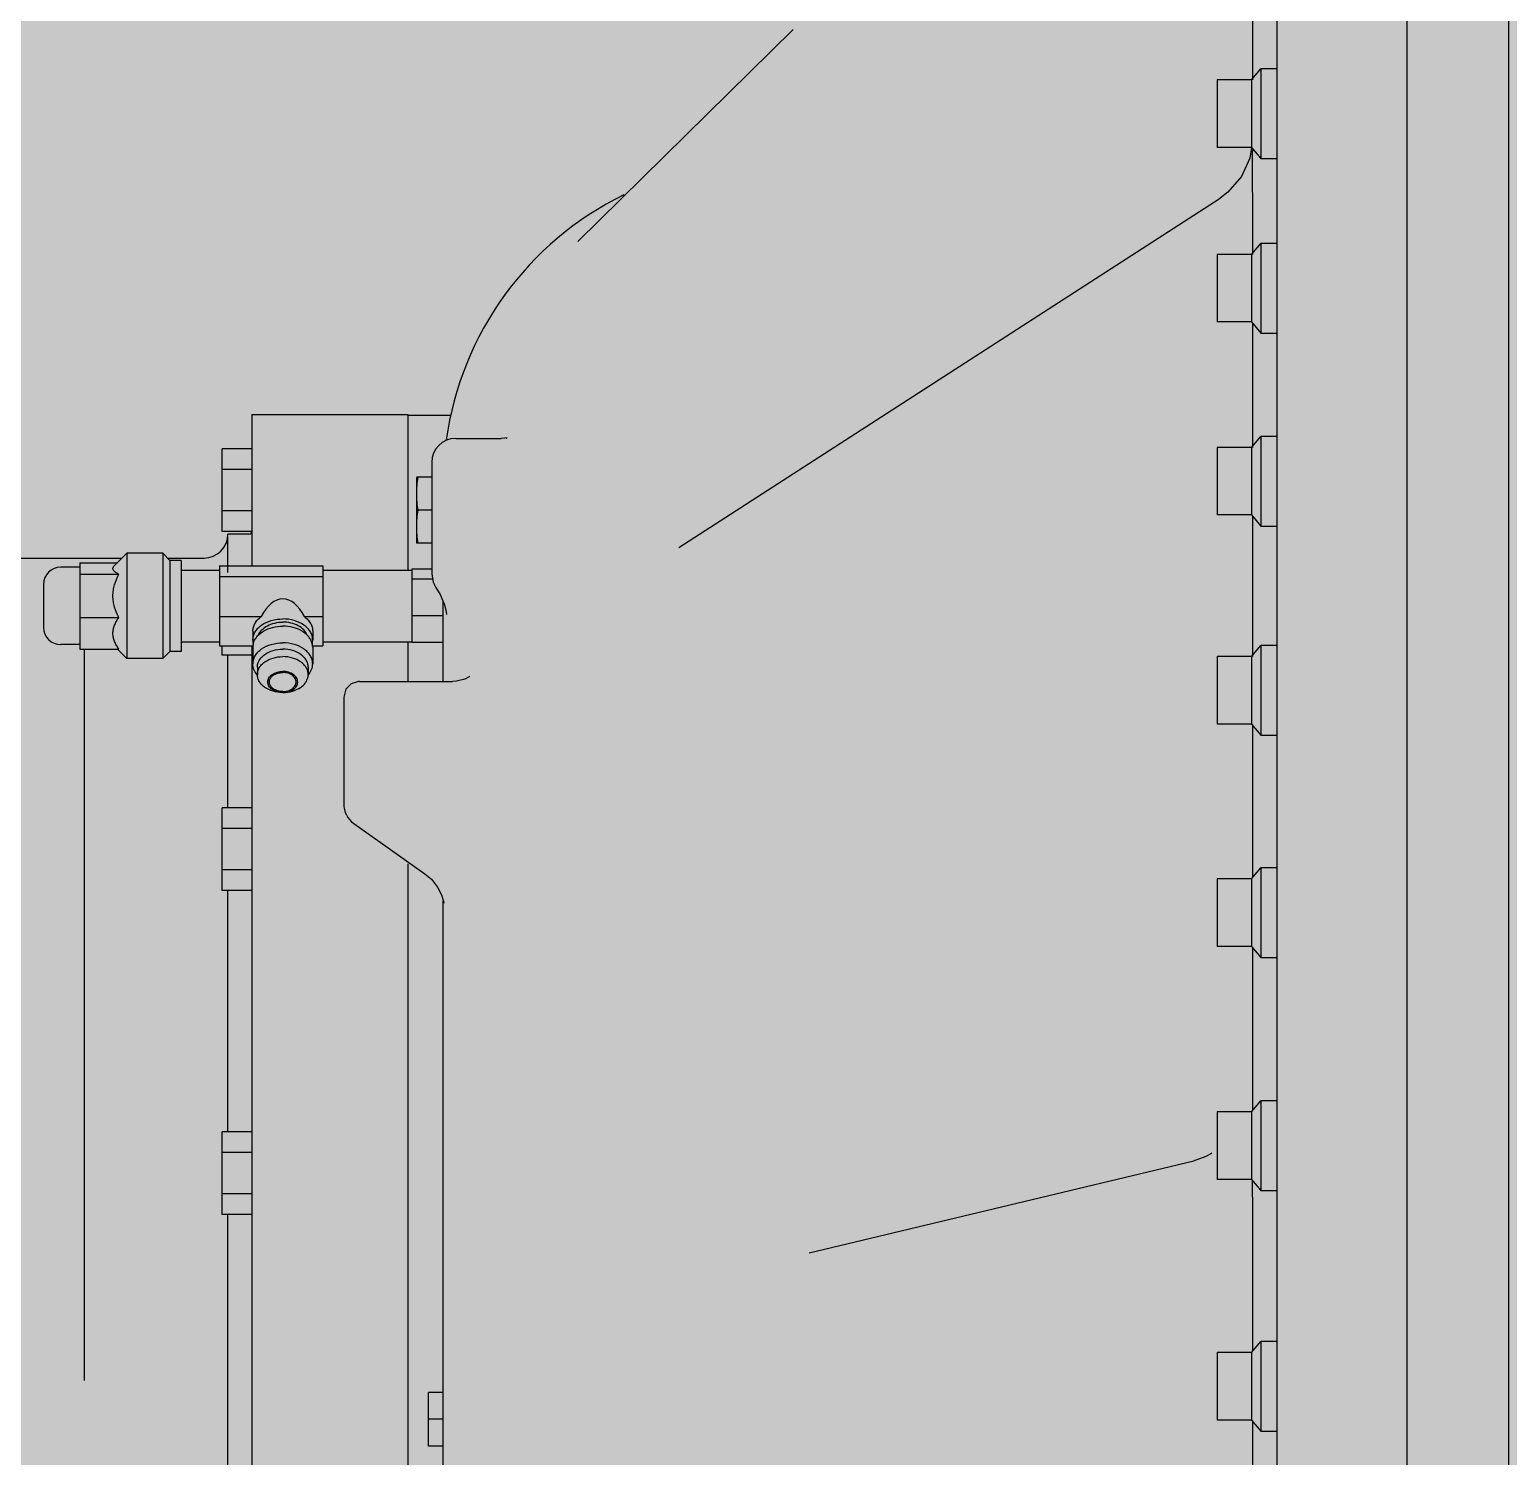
# Model space of a CAD drawing. Extents: x -18489 to 195597, y -1599 to 112111.
# Drawn here: x -14585.03 to -14545.82, y 2106.97 to 2144.81 of the extents above; entities that cross this region are included whole.
import ezdxf

# ---------------------------------------------------------------- set-up
doc = ezdxf.new("R2010")
doc.units = 0
doc.header["$LTSCALE"] = 100
for name, color, linetype in [('188K-SM-03-F10-MECH-EQ-Y2257103$0$0 Xref', 8, 'Continuous'), ('188K-SM-03-F10-MECH-EQ-Y2257103$0$M-EQU-FOUNDATION', 8, 'Continuous'), ('188K-SM-03-F10-MECH-EQ-Y2257103$0$Micron CUP L10 HVAC EQU$0$M-MECH-EQU', 136, 'Continuous'), ('188K-SM-03-F10-MECH-EQ-Y2257103$0$Micron CUP L10 HVAC EQU$0$M-PHASE1 AREA', 252, 'Continuous')]:
    doc.layers.add(name, color=color, linetype=linetype)

# ---------------------------------------------------------------- blocks, each defined once
blk = doc.blocks.new('188K-SM-03-F10-MECH-EQ-Y2257103$0$Micron CUP L10 HVAC EQU$0$A$C0c53ceb0')
at = {"layer": '188K-SM-03-F10-MECH-EQ-Y2257103$0$Micron CUP L10 HVAC EQU$0$M-PHASE1 AREA'}
for p, q in [((15946.39442, 13278.08583), (15946.39442, 10033.4986)), ((15973.29009, 12476.66037), (15973.29009, 11155.90123)), ((15911.88678, 12422.36767), (15911.88678, 11210.79399)), ((15905.54346, 12260.53295), (15905.54346, 12283.02109)), ((15726.56801, 12217.66186), (15783.65632, 12273.88287)), ((15905.16286, 12260.53295), (15907.67481, 12263.48894)), ((15911.88678, 12263.48894), (15907.67481, 12263.48894)), ((15907.67481, 12263.48894), (15907.67481, 12239.68881)), ((15905.16286, 12260.53295), (15896.02848, 12260.53295)), ((15896.02848, 12260.53295), (15896.02848, 12242.6448)), ((15905.16286, 12260.53295), (15905.16286, 12242.6448)), ((15905.16286, 12242.6448), (15896.02848, 12242.6448)), ((15905.17437, 12242.64314), (15904.76798, 12239.82558)), ((15905.16286, 12242.6448), (15907.67481, 12239.68881)), ((15905.39926, 12238.28299), (15905.45458, 12241.11325)), ((15905.45458, 12241.11325), (15905.49505, 12242.25388)), ((15904.76798, 12239.82558), (15902.50293, 12234.8842)), ((15907.67481, 12239.68881), (15911.88678, 12239.68881)), ((15902.50293, 12234.8842), (15898.92978, 12230.78172)), ((15905.54346, 12227.50291), (15905.39926, 12233.95753)), ((15898.92978, 12230.78172), (15896.83988, 12229.21854)), ((15753.34906, 12136.52262), (15896.83938, 12229.21822)), ((15905.54346, 12214.23758), (15905.54346, 12227.5136)), ((15726.57508, 12217.66882), (15726.56801, 12217.66186)), ((15905.16286, 12214.23758), (15896.02848, 12214.23758)), ((15896.02848, 12214.23758), (15896.02848, 12196.34943)), ((15905.16286, 12214.23758), (15907.67481, 12217.19357)), ((15905.16286, 12214.23758), (15905.16286, 12196.34943)), ((15911.88678, 12217.19357), (15907.67481, 12217.19357)), ((15907.67481, 12217.19357), (15907.67481, 12193.39344)), ((15905.16286, 12196.34943), (15896.02848, 12196.34943)), ((15905.16286, 12196.34943), (15907.67481, 12193.39344)), ((15905.54346, 12163.05328), (15905.54346, 12195.90155)), ((15907.67481, 12193.39344), (15911.88678, 12193.39344)), ((15640.13905, 12171.80662), (15681.49748, 12171.80662)), ((15640.13905, 12171.80662), (15640.13905, 12131.67266)), ((15681.49748, 12171.80662), (15681.49748, 12130.57506)), ((15692.89943, 12171.55289), (15681.49748, 12171.55289)), ((15640.13905, 12162.74869), (15632.22259, 12162.74869)), ((15632.22259, 12140.77479), (15632.22259, 12162.74869)), ((15694.18411, 12165.4633), (15706.25611, 12165.4633)), ((15707.24396, 12165.52199), (15706.25607, 12165.46337)), ((15707.86856, 12165.64231), (15707.24396, 12165.52199)), ((15707.55221, 12165.50278), (15707.86856, 12165.64231)), ((15905.16286, 12163.05328), (15896.02848, 12163.05328)), ((15896.02848, 12163.05328), (15896.02848, 12145.16512)), ((15905.16286, 12163.05328), (15907.67481, 12166.00926)), ((15905.16286, 12163.05328), (15905.16286, 12145.16512)), ((15911.88678, 12166.00926), (15907.67481, 12166.00926)), ((15907.67481, 12166.00926), (15907.67481, 12142.20913)), ((15687.84079, 12159.11839), (15687.84079, 12129.53085)), ((15640.13905, 12157.25521), (15632.22259, 12157.25521)), ((15687.84079, 12155.15541), (15683.85719, 12155.15541)), ((15683.85719, 12137.71129), (15683.85719, 12155.15541)), ((15640.13905, 12146.26826), (15632.22259, 12146.26826)), ((15687.84079, 12146.43335), (15684.21874, 12146.43335)), ((15905.16286, 12145.16512), (15896.02848, 12145.16512)), ((15905.16286, 12145.16512), (15907.67481, 12142.20913)), ((15905.54346, 12107.62379), (15905.54346, 12144.71724)), ((15640.13905, 12140.77479), (15632.22259, 12140.77479)), ((15639.37785, 12140.09003), (15633.79573, 12140.09003)), ((15633.79573, 12129.94105), (15633.79573, 12140.09003)), ((15907.67481, 12142.20913), (15911.88678, 12142.20913)), ((15687.84079, 12137.71129), (15683.85719, 12137.71129)), ((15489.67555, 12133.74672), (15605.70752, 12133.74672)), ((15594.54328, 12131.33626), (15589.46862, 12131.33626)), ((15594.54328, 12132.52166), (15604.48247, 12132.52166)), ((15594.54328, 12132.52166), (15594.54328, 12109.5985)), ((15606.97618, 12135.01538), (15603.65956, 12131.69876)), ((15616.49116, 12135.01538), (15606.97618, 12135.01538)), ((15606.97618, 12135.01538), (15606.97618, 12107.10478)), ((15618.39415, 12133.11238), (15616.49116, 12135.01538)), ((15616.49116, 12135.01538), (15616.49116, 12107.10478)), ((15617.75982, 12133.74672), (15627.45241, 12133.74672)), ((15621.43895, 12133.11238), (15618.39415, 12133.11238)), ((15618.39415, 12133.11238), (15618.39415, 12109.00778)), ((15621.43895, 12133.11238), (15621.43895, 12109.00778)), ((15631.58825, 12131.67266), (15658.99139, 12131.67266)), ((15631.58825, 12131.67266), (15631.58825, 12110.4475)), ((15658.99139, 12131.67266), (15658.99139, 12110.4475)), ((15594.54328, 12129.45054), (15604.88679, 12129.45054)), ((15621.43895, 12130.57506), (15631.58825, 12130.57506)), ((15631.58825, 12128.82903), (15658.99139, 12128.82903)), ((15658.99139, 12130.57506), (15682.56315, 12130.57506)), ((15687.84079, 12130.79535), (15682.56315, 12130.79535)), ((15682.56315, 12130.79535), (15682.56315, 12111.32481)), ((15688.0803, 12128.18679), (15682.56315, 12128.18679)), ((15687.84079, 12129.52817), (15688.23282, 12127.33259)), ((15584.90144, 12126.76907), (15584.90144, 12115.3511)), ((15688.23282, 12127.33259), (15688.94873, 12125.94621)), ((15688.94894, 12125.94583), (15690.08568, 12124.04342)), ((15690.08568, 12124.04342), (15691.1935, 12121.37803)), ((15690.88559, 12101.01913), (15690.88559, 12122.11886)), ((15691.1935, 12121.37803), (15691.6682, 12119.48499)), ((15594.54328, 12117.98896), (15604.88679, 12117.98896)), ((15631.58825, 12118.21645), (15642.61682, 12118.21645)), ((15654.0524, 12118.21645), (15658.99139, 12118.21645)), ((15690.88559, 12118.45152), (15682.56315, 12118.45152)), ((15691.6682, 12119.48499), (15691.7697, 12118.78925)), ((15640.40546, 12114.33198), (15640.40546, 12111.99957)), ((15656.26376, 12114.33198), (15656.26376, 12111.99957)), ((15594.54328, 12110.78391), (15589.46862, 12110.78391)), ((15594.54328, 12109.5985), (15604.88679, 12109.5985)), ((15595.73582, 11915.61578), (15595.73582, 12109.5985)), ((15606.97618, 12107.10478), (15604.48247, 12109.5985)), ((15618.39415, 12109.00778), (15616.49116, 12107.10478)), ((15621.43895, 12109.00778), (15618.39415, 12109.00778)), ((15621.43895, 12111.5451), (15631.58825, 12111.5451)), ((15631.58825, 12110.4475), (15640.46444, 12110.4475)), ((15632.22259, 12107.96715), (15632.22259, 12110.4475)), ((15640.13905, 12107.96715), (15632.22259, 12107.96715)), ((15633.79573, 12067.54818), (15633.79573, 12107.96715)), ((15640.13905, 12110.4475), (15640.13905, 11743.63268)), ((15640.40546, 12110.07738), (15640.40546, 12105.66618)), ((15656.20478, 12110.4475), (15658.99139, 12110.4475)), ((15656.26376, 12110.07738), (15656.26376, 12105.66618)), ((15658.99139, 12111.5451), (15682.56315, 12111.5451)), ((15681.49748, 12111.65605), (15681.49748, 12101.01913)), ((15690.88559, 12111.32481), (15682.56315, 12111.32481)), ((15905.16286, 12107.62379), (15907.67481, 12110.57977)), ((15911.88678, 12110.57977), (15907.67481, 12110.57977)), ((15907.67481, 12110.57977), (15907.67481, 12086.77964)), ((15616.49116, 12107.10478), (15606.97618, 12107.10478)), ((15641.59801, 12104.82292), (15641.59801, 12102.84037)), ((15655.07122, 12104.82292), (15655.07122, 12102.84037)), ((15905.16286, 12107.62379), (15896.02848, 12107.62379)), ((15896.02848, 12107.62379), (15896.02848, 12089.73563)), ((15905.16286, 12107.62379), (15905.16286, 12089.73563)), ((15666.45369, 12100.41519), (15665.03526, 12098.94942)), ((15668.37952, 12101.00914), (15666.45369, 12100.41519)), ((15668.69136, 12101.01913), (15668.37952, 12101.00914)), ((15668.68769, 12101.01913), (15693.31049, 12101.01913)), ((15694.42408, 12101.08582), (15693.31021, 12101.01912)), ((15696.62116, 12101.65389), (15694.42408, 12101.08582)), ((15697.75614, 12102.27527), (15696.62116, 12101.65389)), ((15697.94782, 12102.42192), (15697.75614, 12102.27527)), ((15697.86525, 12102.3286), (15697.94782, 12102.42192)), ((15665.03526, 12098.94942), (15664.49739, 12096.82895)), ((15664.49739, 12096.82881), (15664.49739, 12068.54482)), ((15905.16286, 12089.73563), (15896.02848, 12089.73563)), ((15905.16286, 12089.73563), (15907.67481, 12086.77964)), ((15905.54346, 12049.09414), (15905.54346, 12089.28775)), ((15907.67481, 12086.77964), (15911.88678, 12086.77964)), ((15640.13905, 12067.54818), (15632.22259, 12067.54818)), ((15632.22259, 12045.57428), (15632.22259, 12067.54818)), ((15640.13905, 12062.0547), (15632.22259, 12062.0547)), ((15667.17839, 12063.36552), (15686.03648, 12050.03083)), ((15640.13905, 12051.06775), (15632.22259, 12051.06775)), ((15681.49748, 12052.62068), (15681.49748, 11743.63268)), ((15686.03613, 12050.03108), (15687.74429, 12048.57608)), ((15905.16286, 12048.64627), (15907.67481, 12051.60225)), ((15911.88678, 12051.60225), (15907.67481, 12051.60225)), ((15907.67481, 12051.60225), (15907.67481, 12027.80213)), ((15640.13905, 12045.57428), (15632.22259, 12045.57428)), ((15633.79573, 11981.63428), (15633.79573, 12045.57428)), ((15687.74429, 12048.57608), (15689.37368, 12046.51382)), ((15689.37368, 12046.51382), (15690.43152, 12044.39954)), ((15905.16286, 12048.64627), (15896.02848, 12048.64627)), ((15896.02848, 12048.64627), (15896.02848, 12030.75811)), ((15905.16286, 12048.64627), (15905.16286, 12030.75811)), ((15690.43152, 12044.39954), (15690.92559, 12042.72328)), ((15690.88559, 11743.63268), (15690.88559, 12042.859)), ((15690.92559, 12042.72328), (15691.00696, 12042.27274)), ((15905.16286, 12030.75811), (15896.02848, 12030.75811)), ((15905.16286, 12030.75811), (15907.67481, 12027.80213)), ((15905.54346, 11987.31037), (15905.54346, 12030.31024)), ((15907.67481, 12027.80213), (15911.88678, 12027.80213)), ((15905.16286, 11986.86249), (15896.02848, 11986.86249)), ((15896.02848, 11986.86249), (15896.02848, 11968.97434)), ((15905.16286, 11986.86249), (15907.67481, 11989.81848)), ((15905.16286, 11986.86249), (15905.16286, 11968.97434)), ((15911.88678, 11989.81848), (15907.67481, 11989.81848)), ((15907.67481, 11989.81848), (15907.67481, 11966.01835)), ((15640.13905, 11981.63428), (15632.22259, 11981.63428)), ((15632.22259, 11959.66038), (15632.22259, 11981.63428)), ((15640.13905, 11976.14081), (15632.22259, 11976.14081)), ((15893.02344, 11975.03296), (15890.69369, 11974.16292)), ((15894.34925, 11975.73237), (15893.02344, 11975.03296)), ((15894.6541, 11975.92499), (15894.34925, 11975.73237)), ((15894.56922, 11975.86501), (15894.6541, 11975.92499)), ((15787.87377, 11949.50525), (15889.87986, 11973.94671)), ((15890.69369, 11974.16292), (15889.87708, 11973.94611)), ((15905.16286, 11968.97434), (15896.02848, 11968.97434)), ((15905.16286, 11968.97434), (15907.67481, 11966.01835)), ((15905.54346, 11959.91757), (15905.40337, 11968.69132)), ((15640.13905, 11965.15386), (15632.22259, 11965.15386)), ((15907.67481, 11966.01835), (15911.88678, 11966.01835)), ((15640.13905, 11959.66038), (15632.22259, 11959.66038)), ((15633.79573, 11880.64866), (15633.79573, 11959.66038)), ((15905.54346, 11923.49741), (15905.54346, 11959.93265)), ((15905.16286, 11923.04954), (15907.67481, 11926.00552)), ((15911.88678, 11926.00552), (15907.67481, 11926.00552)), ((15907.67481, 11926.00552), (15907.67481, 11902.2054)), ((15905.16286, 11923.04954), (15896.02848, 11923.04954)), ((15896.02848, 11923.04954), (15896.02848, 11905.16138)), ((15905.16286, 11923.04954), (15905.16286, 11905.16138)), ((15690.88559, 11912.51717), (15687.00348, 11912.51717)), ((15687.00348, 11898.25739), (15687.00348, 11912.51717)), ((15690.88559, 11905.38728), (15687.00348, 11905.38728)), ((15905.16286, 11905.16138), (15896.02848, 11905.16138)), ((15905.16286, 11905.16138), (15907.67481, 11902.2054)), ((15905.54346, 11858.45787), (15905.54346, 11904.71351)), ((15907.67481, 11902.2054), (15911.88678, 11902.2054)), ((15690.88559, 11898.25739), (15687.00348, 11898.25739))]:
    blk.add_line(p, q, dxfattribs=at)
for centre, radius, start, end in [((13901.93946, 12236.12054), 2003.46095, 359.93930709, 0.06069308), ((15776.13978, 12153.39124), 85.25419, 116, 172.1337766), ((15694.18411, 12159.11999), 6.34332, 90, 180), ((15627.45241, 12140.09003), 6.34332, 270, 0), ((15639.37785, 12140.85123), 0.7612, 270, 0), ((15589.46862, 12126.76907), 4.56719, 90, 180), ((15589.46862, 12115.3511), 4.56719, 180, 270), ((15644.4438, 12112.00509), 4.03834, 180.0784011, 193.9114229), ((15652.22543, 12112.00509), 4.03834, 346.0885771, 359.9215989), ((15644.37611, 12110.07691), 3.97064, 174.6163223, 179.9931814), ((15644.47195, 12110.0659), 4.06709, 166.1024259, 174.5885466), ((15652.19728, 12110.0659), 4.06709, 5.4114534, 13.8975741), ((15652.29312, 12110.07691), 3.97064, 0.0068186, 5.3836777), ((15645.85587, 12106.44789), 5.66639, 220.1491911, 220.8349899), ((15644.95567, 12102.84039), 3.35766, 180.0002684, 181.3593831), ((15651.71355, 12102.84039), 3.35766, 358.6406169, 359.9997316), ((15650.81335, 12106.44789), 5.66639, 319.1650101, 319.8508089), ((15670.83649, 12068.5432), 6.33911, 179.9854397, 234.8342658)]:
    blk.add_arc(centre, radius, start, end, dxfattribs=at)
blk.add_ellipse((15648.33461, 12107.60387), major_axis=(0, -15.31794), ratio=0.51763809, start_param=2.336189153, end_param=3.946996154, dxfattribs=at)
for points, knots in [([(15683.85719, 12150.79438), (15683.85719, 12151.52365), (15683.92422, 12152.98405), (15684.10706, 12154.43351), (15684.21874, 12155.15541)], [0, 0, 0, 0, 0.499581087, 1, 1, 1, 1]), ([(15684.21874, 12146.43335), (15684.10706, 12147.15526), (15683.92422, 12148.60472), (15683.85719, 12150.06511), (15683.85719, 12150.79438)], [0, 0, 0, 0, 0.500418918, 1, 1, 1, 1]), ([(15683.85719, 12142.07232), (15683.85719, 12142.80159), (15683.92422, 12144.26198), (15684.10706, 12145.71145), (15684.21874, 12146.43335)], [0, 0, 0, 0, 0.499581087, 1, 1, 1, 1]), ([(15684.21874, 12137.71129), (15684.10706, 12138.4332), (15683.92422, 12139.88266), (15683.85719, 12141.34305), (15683.85719, 12142.07232)], [0, 0, 0, 0, 0.500418918, 1, 1, 1, 1]), ([(15604.88679, 12129.45054), (15604.72614, 12129.5337), (15604.4237, 12129.69963), (15604.01308, 12129.96563), (15603.6785, 12130.23868), (15603.43343, 12130.52124), (15603.29427, 12130.82193), (15603.29129, 12131.13749), (15603.42539, 12131.43906), (15603.57335, 12131.61252), (15603.65957, 12131.69876)], [0, 0, 0, 0, 0.174117047, 0.331798464, 0.47033713, 0.588523319, 0.689240802, 0.782462266, 0.882625236, 1, 1, 1, 1]), ([(15604.88679, 12117.98896), (15604.42649, 12118.87819), (15603.82611, 12120.26731), (15603.37621, 12122.22133), (15603.25751, 12123.71975), (15603.37621, 12125.21817), (15603.82611, 12127.17219), (15604.42649, 12128.56132), (15604.88679, 12129.45054)], [0, 0, 0, 0, 0.250384352, 0.375286291, 0.499999998, 0.624713707, 0.749615648, 1, 1, 1, 1]), ([(15604.88679, 12109.5985), (15604.65876, 12109.92097), (15604.23421, 12110.57572), (15603.71924, 12111.61014), (15603.37806, 12112.68662), (15603.25695, 12113.79373), (15603.37806, 12114.90084), (15603.71924, 12115.97732), (15604.23421, 12117.01174), (15604.65876, 12117.66649), (15604.88679, 12117.98896)], [0, 0, 0, 0, 0.130062604, 0.256540354, 0.379456473, 0.499999999, 0.620543527, 0.743459646, 0.869937396, 1, 1, 1, 1]), ([(15640.40546, 12114.33198), (15640.40546, 12114.69067), (15640.50667, 12115.42401), (15640.95047, 12116.46791), (15641.66357, 12117.42574), (15642.27834, 12117.96733), (15642.61682, 12118.21645)], [0, 0, 0, 0, 0.232442341, 0.472924853, 0.727653159, 1, 1, 1, 1]), ([(15640.40546, 12111.99957), (15640.40546, 12112.3677), (15640.51231, 12113.12114), (15640.97981, 12114.19026), (15641.72972, 12115.16666), (15643.10033, 12116.33066), (15645.33336, 12117.34037), (15647.31318, 12117.60632), (15648.33461, 12117.60632)], [0, 0, 0, 0, 0.103456442, 0.210669765, 0.32449915, 0.446431376, 0.712943019, 1, 1, 1, 1]), ([(15640.52391, 12111.04276), (15640.60468, 12111.36969), (15640.85394, 12112.02176), (15641.4494, 12112.91538), (15642.25222, 12113.71868), (15643.59635, 12114.66064), (15645.64408, 12115.46986), (15647.42265, 12115.68414), (15648.33461, 12115.68414)], [0, 0, 0, 0, 0.104029122, 0.21335618, 0.329451805, 0.452802778, 0.718279104, 1, 1, 1, 1]), ([(15641.84932, 12113.28846), (15642.05489, 12113.80547), (15642.74296, 12114.80622), (15644.2803, 12115.90525), (15646.20462, 12116.60481), (15647.61449, 12116.76307), (15648.33461, 12116.76307)], [0, 0, 0, 0, 0.21539931, 0.456374287, 0.72120373, 1, 1, 1, 1]), ([(15656.26376, 12111.99957), (15656.26376, 12112.3677), (15656.15692, 12113.12114), (15655.68941, 12114.19026), (15654.9395, 12115.16666), (15653.56889, 12116.33066), (15651.33586, 12117.34037), (15649.35605, 12117.60632), (15648.33461, 12117.60632)], [0, 0, 0, 0, 0.103456442, 0.210669765, 0.32449915, 0.446431376, 0.712943019, 1, 1, 1, 1]), ([(15654.81991, 12113.28846), (15654.61433, 12113.80547), (15653.92627, 12114.80622), (15652.38892, 12115.90525), (15650.46461, 12116.60481), (15649.05474, 12116.76307), (15648.33461, 12116.76307)], [0, 0, 0, 0, 0.21539931, 0.456374287, 0.72120373, 1, 1, 1, 1]), ([(15656.14531, 12111.04276), (15656.06454, 12111.36969), (15655.81528, 12112.02176), (15655.21982, 12112.91538), (15654.41701, 12113.71868), (15653.07288, 12114.66064), (15651.02514, 12115.46986), (15649.24658, 12115.68414), (15648.33461, 12115.68414)], [0, 0, 0, 0, 0.104029122, 0.21335618, 0.329451805, 0.452802778, 0.718279104, 1, 1, 1, 1]), ([(15654.0524, 12118.21645), (15654.39088, 12117.96733), (15655.00566, 12117.42574), (15655.71876, 12116.46791), (15656.16255, 12115.42401), (15656.26376, 12114.69067), (15656.26376, 12114.33198)], [0, 0, 0, 0, 0.272346841, 0.527075147, 0.767557659, 1, 1, 1, 1]), ([(15640.40546, 12105.66618), (15640.40546, 12106.03431), (15640.51231, 12106.78775), (15640.97981, 12107.85687), (15641.72972, 12108.83327), (15643.10033, 12109.99727), (15645.33336, 12111.00698), (15647.31318, 12111.27293), (15648.33461, 12111.27293)], [0, 0, 0, 0, 0.103456442, 0.210669765, 0.32449915, 0.446431376, 0.712943019, 1, 1, 1, 1]), ([(15641.59801, 12104.82292), (15641.59801, 12105.13568), (15641.68878, 12105.77581), (15642.08597, 12106.68413), (15642.7231, 12107.51368), (15643.88757, 12108.50262), (15645.78475, 12109.36047), (15647.4668, 12109.58642), (15648.33461, 12109.58642)], [0, 0, 0, 0, 0.103456442, 0.210669765, 0.32449915, 0.446431376, 0.712943019, 1, 1, 1, 1]), ([(15656.26376, 12105.66618), (15656.26376, 12106.03431), (15656.15692, 12106.78775), (15655.68941, 12107.85687), (15654.9395, 12108.83327), (15653.56889, 12109.99727), (15651.33586, 12111.00698), (15649.35605, 12111.27293), (15648.33461, 12111.27293)], [0, 0, 0, 0, 0.103456442, 0.210669765, 0.32449915, 0.446431376, 0.712943019, 1, 1, 1, 1]), ([(15655.07122, 12104.82292), (15655.07122, 12105.13568), (15654.98044, 12105.77581), (15654.58325, 12106.68413), (15653.94613, 12107.51368), (15652.78165, 12108.50262), (15650.88447, 12109.36047), (15649.20242, 12109.58642), (15648.33461, 12109.58642)], [0, 0, 0, 0, 0.103456442, 0.210669765, 0.32449915, 0.446431376, 0.712943019, 1, 1, 1, 1]), ([(15641.52466, 12102.79432), (15641.17764, 12103.20571), (15640.61327, 12104.10887), (15640.40546, 12105.16069), (15640.40546, 12105.66618)], [0, 0, 0, 0, 0.515678245, 1, 1, 1, 1]), ([(15641.59801, 12102.84037), (15641.59801, 12103.15314), (15641.68878, 12103.79327), (15642.08597, 12104.70159), (15642.7231, 12105.53113), (15643.88757, 12106.52007), (15645.78475, 12107.37792), (15647.4668, 12107.60387), (15648.33461, 12107.60387)], [0, 0, 0, 0, 0.103456442, 0.210669765, 0.32449915, 0.446431376, 0.712943019, 1, 1, 1, 1]), ([(15655.07122, 12102.84037), (15655.07122, 12103.15314), (15654.98044, 12103.79327), (15654.58325, 12104.70159), (15653.94613, 12105.53113), (15652.78165, 12106.52007), (15650.88447, 12107.37792), (15649.20242, 12107.60387), (15648.33461, 12107.60387)], [0, 0, 0, 0, 0.103456442, 0.210669765, 0.32449915, 0.446431376, 0.712943019, 1, 1, 1, 1]), ([(15655.14456, 12102.79432), (15655.49158, 12103.20571), (15656.05596, 12104.10887), (15656.26376, 12105.16069), (15656.26376, 12105.66618)], [0, 0, 0, 0, 0.515678245, 1, 1, 1, 1]), ([(15648.33461, 12098.07688), (15647.47575, 12098.07688), (15645.81, 12098.29844), (15643.92732, 12099.13911), (15642.76339, 12100.10923), (15642.12027, 12100.92432), (15641.71037, 12101.81831), (15641.60631, 12102.45087), (15641.59895, 12102.76073)], [0, 0, 0, 0, 0.28658128, 0.553050067, 0.675143239, 0.789196022, 0.896578228, 1, 1, 1, 1]), ([(15648.33461, 12098.07688), (15647.82469, 12098.07688), (15646.83524, 12098.21098), (15645.53944, 12098.79356), (15644.74963, 12099.58369), (15644.42979, 12100.31613), (15644.35015, 12100.87577), (15644.42979, 12101.43541), (15644.74963, 12102.16784), (15645.53944, 12102.95798), (15646.83524, 12103.54055), (15647.82469, 12103.67466), (15648.33461, 12103.67466)], [0, 0, 0, 0, 0.14372588, 0.277152805, 0.39452528, 0.448202845, 0.5, 0.551797155, 0.60547472, 0.722847195, 0.85627412, 1, 1, 1, 1]), ([(15644.76967, 12100.87577), (15644.76967, 12101.04128), (15644.81773, 12101.38003), (15645.02793, 12101.86068), (15645.36505, 12102.2997), (15645.98125, 12102.82303), (15646.98523, 12103.27697), (15647.87535, 12103.39656), (15648.33461, 12103.39656)], [0, 0, 0, 0, 0.103456958, 0.210669749, 0.324495729, 0.446429324, 0.712929363, 1, 1, 1, 1]), ([(15648.33461, 12098.35497), (15647.87535, 12098.35497), (15646.98523, 12098.47456), (15645.98125, 12098.9285), (15645.36505, 12099.45184), (15645.02793, 12099.89085), (15644.81773, 12100.37151), (15644.76967, 12100.71026), (15644.76967, 12100.87577)], [0, 0, 0, 0, 0.287070636, 0.553570676, 0.675504272, 0.789330251, 0.896543042, 1, 1, 1, 1]), ([(15648.33461, 12098.07688), (15648.84453, 12098.07688), (15649.83399, 12098.21098), (15651.12979, 12098.79356), (15651.91959, 12099.58369), (15652.23943, 12100.31613), (15652.31907, 12100.87577), (15652.23943, 12101.43541), (15651.91959, 12102.16784), (15651.12979, 12102.95798), (15649.83399, 12103.54055), (15648.84453, 12103.67466), (15648.33461, 12103.67466)], [0, 0, 0, 0, 0.14372588, 0.277152805, 0.39452528, 0.448202845, 0.5, 0.551797155, 0.60547472, 0.722847195, 0.85627412, 1, 1, 1, 1]), ([(15651.89956, 12100.87577), (15651.89956, 12101.04128), (15651.8515, 12101.38003), (15651.64129, 12101.86068), (15651.30418, 12102.2997), (15650.68797, 12102.82303), (15649.68399, 12103.27697), (15648.79387, 12103.39656), (15648.33461, 12103.39656)], [0, 0, 0, 0, 0.103456958, 0.210669749, 0.324495729, 0.446429324, 0.712929363, 1, 1, 1, 1]), ([(15648.33461, 12098.07688), (15649.19348, 12098.07688), (15650.85922, 12098.29844), (15652.7419, 12099.13911), (15653.90583, 12100.10923), (15654.54895, 12100.92432), (15654.95886, 12101.81831), (15655.06292, 12102.45087), (15655.07027, 12102.76073)], [0, 0, 0, 0, 0.28658128, 0.553050067, 0.675143239, 0.789196022, 0.896578228, 1, 1, 1, 1]), ([(15648.33461, 12098.35497), (15648.79387, 12098.35497), (15649.68399, 12098.47456), (15650.68797, 12098.9285), (15651.30418, 12099.45184), (15651.64129, 12099.89085), (15651.8515, 12100.37151), (15651.89956, 12100.71026), (15651.89956, 12100.87577)], [0, 0, 0, 0, 0.287070636, 0.553570676, 0.675504272, 0.789330251, 0.896543042, 1, 1, 1, 1])]:
    blk.add_open_spline(points, degree=3, knots=knots, dxfattribs=at)
blk = doc.blocks.new('188K-SM-03-F10-MECH-EQ-Y2257103$0$Micron CUP L10 HVAC EQU')
at = {"layer": '188K-SM-03-F10-MECH-EQ-Y2257103$0$Micron CUP L10 HVAC EQU$0$M-MECH-EQU'}
blk.add_blockref('188K-SM-03-F10-MECH-EQ-Y2257103$0$Micron CUP L10 HVAC EQU$0$A$C0c53ceb0', (-206166.7, 2082.18), dxfattribs=at)
blk = doc.blocks.new('188K-SM-03-F10-MECH-EQ-Y2257103')
at = {"layer": '188K-SM-03-F10-MECH-EQ-Y2257103$0$M-EQU-FOUNDATION'}
h = blk.add_hatch(dxfattribs=at)
h.set_pattern_fill('AR-CONC', color=256, scale=0.1)
h.set_pattern_definition([(50, (4473.521, 709.199), (18.218467, -1.593909), [1.905, -20.955]), (355, (4473.521, 709.2), (-3.524342, 19.105685), [1.524, -16.764058]), (100.45144, (4475.04, 709.066), (14.694125, 17.511775), [1.619001, -17.809024]), (46.1842, (4473.521, 714.28), (27.107904, -4.204233), [2.8575, -31.4325]), (96.63556, (4475.78, 713.93), (23.740413, 24.742612), [2.428502, -26.71356]), (351.18415, (4473.52, 714.28), (23.740413, 24.742612), [2.285997, -25.145973]), (21, (4476.061, 713.009), (15.161439, -10.22652), [1.905, -20.955]), (326, (4476.061, 713.01), (6.180203, 18.418797), [1.524, -16.764]), (71.45144, (4477.325, 712.157), (21.341642, 8.192277), [1.619001, -17.808994]), (37.5, (4473.5214, 709.199), (0.3088603, 8.4555039), [0, -16.5608, 0, -17.018, 0, -16.8275]), (7.5, (4473.521, 709.199), (6.6819663, 10.0180575), [0, -9.7028, 0, -16.1798, 0, -6.4135]), (327.5, (4467.857, 709.199), (13.5590595, -0.5728744), [0, -6.35, 0, -19.812, 0, -26.289]), (317.5, (4465.317, 709.199), (14.812918, 2.542649), [0, -8.255, 0, -13.1572, 0, -18.669])])
h.paths.add_polyline_path([(-14928.149, 5602.459), (-14278.149, 5602.459), (-14278.149, 1902.459), (-14928.149, 1902.459)], flags=16)
h.paths.add_polyline_path([(-14933.149, 5607.459), (-14273.149, 5607.459), (-14273.149, 1897.459), (-14933.149, 1897.459)])
h = blk.add_hatch(dxfattribs=at)
h.set_pattern_fill('AR-CONC', color=256, scale=0.3)
h.set_pattern_definition([(50, (4473.52, 709.2), (54.6554, -4.78173), [5.715, -62.865]), (355, (4473.52, 709.2), (-10.57303, 57.31705), [4.572, -50.29218]), (100.45144, (4478.076, 708.8), (44.08237, 52.53533), [4.857, -53.42707]), (46.1842, (4473.52, 724.44), (81.32371, -12.6127), [8.5725, -94.2975]), (96.63556, (4480.3, 723.39), (71.22124, 74.22784), [7.2855, -80.14068]), (351.18415, (4473.52, 724.44), (71.22124, 74.22784), [6.858, -75.43792]), (21, (4481.14, 720.63), (45.48432, -30.67956), [5.715, -62.865]), (326, (4481.14, 720.63), (18.54061, 55.25639), [4.572, -50.292]), (71.45144, (4484.93, 718.07), (64.02493, 24.57683), [4.857, -53.42698]), (37.5, (4473.521, 709.2), (0.926581, 25.366512), [0, -49.6824, 0, -51.054, 0, -50.4825]), (7.5, (4473.52, 709.2), (20.0459, 30.054172), [0, -29.1084, 0, -48.5394, 0, -19.2405]), (327.5, (4456.529, 709.2), (40.677179, -1.718623), [0, -19.05, 0, -59.436, 0, -78.867]), (317.5, (4448.91, 709.2), (44.438754, 7.62795), [0, -24.765, 0, -39.4716, 0, -56.007])])
h.paths.add_polyline_path([(-14918.149, 5592.459), (-14288.149, 5592.459), (-14288.149, 1912.459), (-14918.149, 1912.459)])
at = {"layer": '188K-SM-03-F10-MECH-EQ-Y2257103$0$0 Xref', "xscale": 0.1, "yscale": 0.1, "zscale": 0.1}
blk.add_blockref('188K-SM-03-F10-MECH-EQ-Y2257103$0$Micron CUP L10 HVAC EQU', (4473.521, 709.199), dxfattribs=at)

msp = doc.modelspace()

# ---------------------------------------------------------------- block references
msp.add_blockref('188K-SM-03-F10-MECH-EQ-Y2257103', (0, 0))

doc.saveas('drawing.dxf')
